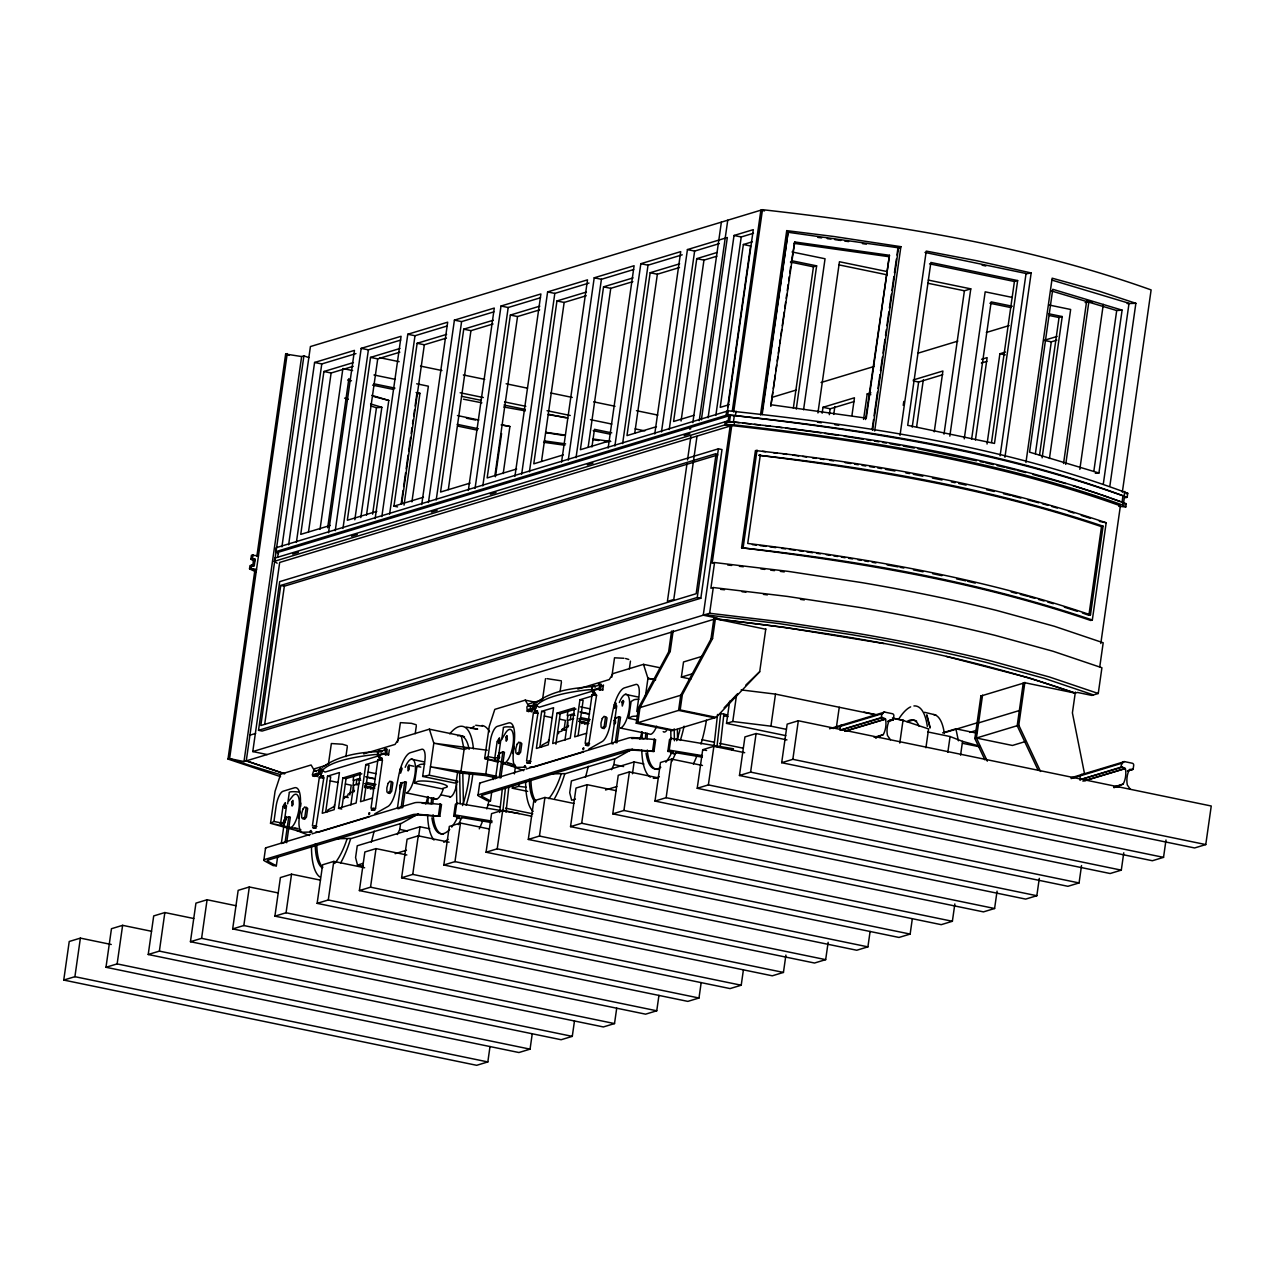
<?xml version="1.0" encoding="UTF-8"?>
<svg xmlns="http://www.w3.org/2000/svg" width="1275" height="1275" viewBox="0 0 1275 1275"><rect width="100%" height="100%" fill="white"/><g stroke="black" fill="none" stroke-linecap="round" stroke-linejoin="round"><path stroke-width="1.5" d="M875.75 737.731L883.304 734.591A23.269 21.532 73.2 0 0 885.742 720.295C886.093 716.534 878.172 719.451 882.698 713.522A1.817 1.673 73.2 0 1 884.627 712.103L892.42 713.713A1.817 1.673 73.2 0 1 893.839 715.817L893.281 719.738L887.767 721.411M1133.108 769.335L1133.698 765.335A1.817 1.673 73.2 0 0 1132.28 763.231L1124.486 761.621A1.817 1.673 73.2 0 0 1122.558 763.04C1118.032 768.952 1125.953 766.052 1125.602 769.813A23.269 21.532 73.2 0 1 1123.163 784.109L1113.92 787.567M284.867 817.514L286.54 805.816M300.661 806.342L300.804 803.059M424.718 764.107A15.571 2.646 8.1 0 0 419.969 764.57L416.957 766.291L414.55 783.169L441.644 788.763L446.25 787.36A15.571 2.646 8.1 0 0 437.564 782.691A15.571 2.646 8.1 0 0 417.562 781.432L414.55 783.169M499.019 752.68L500.677 740.982L505.745 732.679A17.292 5.865 -78.3 0 1 513.076 744.457A17.292 5.865 -78.3 0 1 501.585 761.908M615.092 717.538L616.749 705.84M499.672 812.51L502.302 789.05M502.812 811.585L505.426 788.109M506 812.255L508.837 786.818M714.048 745.732L717.538 714.446M716.964 746.752L720.678 713.506M720.152 747.421L723.865 714.159M490.014 1046.504L487.831 1061.932L476.675 1065.31L63.75 980.061L69.233 941.492L80.389 938.113L111.244 944.488M63.75 980.061L74.906 976.682L80.389 938.113M532.249 1033.722L530.065 1049.15L518.909 1052.528L105.984 967.279L111.467 928.71L122.623 925.331L151.55 931.292M105.984 967.279L117.141 963.9L122.623 925.331M574.483 1020.924L572.284 1036.368L561.127 1039.731L148.219 954.497L153.701 915.928L164.857 912.549L193.768 918.51M148.219 954.497L159.375 951.118L164.857 912.549M616.717 1008.142L614.518 1023.57L603.362 1026.949L190.437 941.715L195.936 903.13L207.092 899.752L236.003 905.728M251.573 565.144L249.98 565.638L249.518 568.841L251.111 568.363L251.573 565.144L254.267 565.702L255.175 559.263L250.888 559.199L251.462 555.199L258.458 555.82L256.865 556.314L285.648 354.052L301.633 356.554L303.912 355.853L308.885 357.637M252.482 558.705L253.056 554.705M190.437 941.715L201.593 938.336L207.092 899.752M280.548 776.65L228.002 759.071L254.92 569.957L256.514 569.479L251.111 568.363M287.242 353.573L229.596 758.593L228.002 759.071M280.468 774.594A438.09 74.572 8.1 0 1 229.596 758.593L243.987 761.558L301.633 356.554M277.169 563.215L274.3 561.335L274.762 558.115L726.814 421.26C861.884 435.699 998.548 456.036 1126.239 503.721L1125.793 506.94L1118.797 506.303L1120.39 505.824L1100.803 643.508M278.556 553.573L275.671 551.692L276.245 547.676L728.312 410.821C863.382 425.26 1000.03 445.597 1127.737 493.282L1127.164 497.282L1125.57 497.76M284.197 773.638L246.266 760.872L303.912 355.853M277.679 557.063L278.364 552.25L730.432 415.379L734.336 415.57C865.789 430.424 997.958 451.127 1122.956 495.8L1124.47 496.724L1123.546 503.163L1122.048 502.238L1122.956 495.8M267.176 754.545L252.785 751.565L279.687 562.45L731.754 425.579C863.223 440.465 995.377 461.136 1120.39 505.824M281.918 546.832L310.415 346.561L762.482 209.69C893.95 224.543 1026.104 245.23 1151.118 289.919L1122.335 492.166M258.522 730.32L279.687 581.639L718.399 448.816L722.001 449.565L700.836 598.23L262.124 731.053L258.522 730.32L697.25 597.481L700.836 598.23M280.755 585.416L260.817 725.523L696.182 593.704L716.12 453.613L280.755 585.416L284.357 586.165L717.809 454.936M658.952 995.361L656.752 1010.788L645.596 1014.167L232.672 928.917L238.17 890.348L249.326 886.97L278.237 892.946M288.628 544.808L314.59 362.467L354.466 350.386L328.52 532.727M264.69 724.312L284.357 586.165M296.39 542.369L321.778 363.949L355.964 353.605M232.672 928.917L243.828 925.538L249.326 886.97M353.398 362.578L323.914 371.503L300.741 534.368L330.225 525.443M308.502 531.93L331.118 373.001L353.239 366.308M263.877 859.908L265.551 848.098M326.145 765.287L313.507 769.096L311.1 764.984L280.675 774.196L275.081 791.233L270.523 823.299L273.95 821.451L276.101 806.262A13.834 4.686 -78.3 0 1 283.05 791.249L294.334 787.822A24.337 8.24 -78.3 0 1 300.294 805.163L299.099 819.235A18.057 6.12 -78.3 0 0 302.781 832.224L312.12 832.017M320.025 529.332L342.895 368.555L352.617 370.563M280.516 823.905L282.923 807.043A15.571 2.646 8.1 0 1 283.815 805.784M370.563 816.128L414.614 802.788A11.698 1.992 8.1 0 1 420.766 802.533L441.517 804.477L439.827 816.287L419.077 814.342A11.698 1.992 8.1 0 0 412.925 814.597L264.61 859.509A11.698 1.992 8.1 0 0 264.77 861.055L273.201 865.597L276.34 865.789L277.743 855.939M288.74 816.797L284.978 817.944L281.329 843.54L285.09 842.408L288.74 816.797L290.333 817.132L286.684 842.727M287.672 803.856L289.234 792.923A11.236 1.912 8.1 0 1 298.589 792.014M327.659 527.754L348.872 378.611M701.186 982.579L698.987 998.006L687.831 1001.385L274.906 916.135L280.404 877.567L291.545 874.188L320.471 880.148M335.245 530.687L361.192 348.362L401.083 336.281L375.137 518.622M274.906 916.135L286.062 912.757L291.545 874.188M342.991 528.264L368.395 349.844L400.685 340.074M400.015 348.473L370.531 357.398L347.342 520.264L376.826 511.339M354.817 519.786L377.719 358.881L399.84 352.187M316.072 826.646L323.818 777.83L322.4 777.336L319.324 777.336L312.407 825.897L315.499 825.897M360.809 517.602L376.46 407.713L381.847 407.299L366.483 515.212M328.312 764.952L331.357 743.532L342.465 744.233L347.183 745.668M327.516 776.172L322.24 813.291L334.162 809.673L339.437 772.554L327.516 776.172L330.703 776.826L325.699 811.984M327.5 811.713L327.739 810.039L334.257 806.438L334.496 804.764M743.405 969.781L741.221 985.224L730.065 988.587L317.14 903.353L322.623 864.785L333.779 861.406L364.634 867.765M372.619 514.16L388.795 400.446L371.886 395.362M338.544 808.35L342.863 777.973L360.442 772.65L356.123 803.027L338.544 808.35L341.732 809.003M345.907 756.569L347.294 746.831M381.847 516.582L407.793 334.257L447.684 322.177L421.738 504.502M317.14 903.353L328.297 899.975L333.779 861.406M342.003 807.107L346.051 778.627L361.877 773.845M344.393 798.533L344.632 796.843L347.756 795.903L347.995 794.213L354.514 790.627M389.608 514.144L414.997 335.739L447.286 325.954M349.844 794.978L351.231 785.209L345.493 784.029M353.828 775.487L353.111 780.555L360.219 778.403M353.733 780.364L353.016 785.416L359.502 783.456M350.848 804.923L353.637 785.225M397.545 506.892L393.959 506.159L417.132 343.294L446.617 334.369M401.115 504.135L403.075 490.397M403.633 486.476L405.593 472.738M406.151 468.818L408.096 455.079M408.653 451.159L410.614 437.421M411.172 433.5L412.016 427.603M412.574 423.682L413.132 419.762M413.69 415.841L414.518 409.944M415.076 406.024L416.766 394.246L419.953 393.29L404.032 505.139M401.705 503.721L424.336 344.776L446.441 338.082M377.719 760.968L365.798 764.586L360.506 801.704L372.428 798.086M363.981 800.397L368.985 765.239L365.798 764.586M411.905 501.872L428.368 386.197L416.702 383.791M373.24 789.799L373.479 788.109L370.356 789.066L370.595 787.376L367.455 788.317L367.694 786.627L364.554 787.583M377.926 759.581L371.009 808.159L375.503 808.653L382.42 760.091L377.926 759.581L379.52 760.043M785.91 955.071L783.44 972.427L772.283 975.805L359.375 890.572L364.857 851.987L376.013 848.608L406.853 854.983M387.01 753.031L386.676 748.808L385.624 750.8M359.375 890.572L370.531 887.193L376.013 848.608M428.448 502.477L454.41 320.137L494.286 308.056L468.339 490.397M397.609 742.114L400.382 722.638L411.474 723.339L416.192 724.774M436.209 500.039L461.598 321.619L493.887 311.849M493.218 320.248L463.733 329.173L440.56 492.038L470.045 483.113M397.402 808.398L401.035 782.802L406.406 781.989L402.757 807.585L397.402 808.398L398.995 808.732M401.163 807.266L404.812 781.655M397.386 834.519L399.744 829.403L400.589 823.554M448.322 489.6L470.937 330.671L493.043 323.978M415.204 733.715L416.319 725.937M828.144 942.289L825.674 959.645L814.518 963.023L401.609 877.774L407.092 839.205L418.248 835.826L449.087 842.201M457.868 781.989L454.522 783.009L422.647 776.427L424.798 761.239A13.834 4.686 -78.3 0 0 421.706 749.27L410.407 752.68A24.337 8.24 -78.3 0 0 398.772 775.343L395.872 789.942A18.057 6.12 -78.3 0 1 387.998 806.422L374.754 813.864M401.609 877.774L412.749 874.395L418.248 835.826M418.598 836.607L420.001 826.774L429.739 828.782M422.647 776.427L429.261 775.232L433.819 743.182L429.372 729.188L398.932 738.4L395.075 744.409L363.694 753.908M475.065 488.357L501.011 306.032L540.903 293.951L514.941 476.292M482.811 485.918L508.199 307.514L540.504 297.744M438.473 815.554L440.146 803.744M539.835 306.143L510.351 315.068L487.162 477.934L516.646 469.009M494.923 475.495L517.538 316.551L539.66 309.857M495.433 476.754L501.585 433.58M870.108 931.435L867.908 946.863L856.752 950.242L443.828 864.992L449.326 826.423L460.482 823.044L489.393 829.005M457.55 772.395L456.354 780.826L456.817 804.254M491.927 822.614L462.825 817.753L460.275 818.518L457.072 817.913L459.367 817.179L453.677 816.223L455.366 804.413L456.769 803.138L519.276 813.593M461.024 771.088L464.1 749.429L461.247 735.771L429.372 729.188M503.211 473.551L509.904 426.488L502.143 424.878M453.677 816.223L455.095 814.948L456.769 803.138M460.259 818.566L457.088 817.865M443.828 864.992L454.984 861.613L460.482 823.044M521.666 474.252L547.613 291.911L587.504 279.847L561.558 462.172M478.029 795.074L479.703 783.264M536.488 702.477L525.236 700.15L494.812 709.362L489.233 726.399L484.659 758.466L488.086 756.617L490.253 741.428A13.834 4.686 -78.3 0 1 497.186 726.415L508.486 722.989A24.337 8.24 -78.3 0 1 514.431 740.329L513.251 754.402A18.057 6.12 -78.3 0 0 516.933 767.391L526.272 767.183M496.915 776.347L485.807 774.053L488.054 758.306M529.428 471.814L554.816 293.409L589.002 283.05M586.436 292.039L556.952 300.964L533.779 463.829L563.263 454.888M494.652 759.071L497.059 742.209A15.571 2.646 8.1 0 1 497.967 740.95M584.715 751.294L628.75 737.954A11.698 1.992 8.1 0 1 634.902 737.699L655.653 739.643L653.979 751.453L633.229 749.509A11.698 1.992 8.1 0 0 627.077 749.764L478.747 794.676A11.698 1.992 8.1 0 0 478.906 796.222L487.337 800.764L490.477 800.955L491.879 791.106M495.465 778.706L499.115 753.111L502.876 751.963L504.47 752.298L500.836 777.893L499.242 777.575L502.876 751.963M501.808 739.022L503.37 728.089A11.236 1.912 8.1 0 1 512.741 727.18M541.524 461.391L564.156 302.446L586.261 295.752M912.342 918.637L910.143 934.081L898.987 937.444L486.062 852.21L491.56 813.641L502.717 810.262L531.627 816.223M486.062 852.21L497.218 848.831L502.717 810.262M527.659 791.377L512.359 788.221L512.837 784.842M514.399 773.877L515.53 766.004M512.359 788.221L518.638 786.324L519.18 782.547M568.268 460.148L594.214 277.807L634.105 265.726L608.159 448.067M536.552 712.502L533.46 712.502L526.559 761.063L529.635 761.063M530.225 761.812L537.97 712.996L536.361 712.55M576.029 457.709L601.418 279.289L633.707 269.519M542.465 700.118L545.509 678.698M541.668 711.338L536.377 748.457L548.298 744.839L553.589 707.721L541.668 711.338L544.855 711.992L539.851 747.15M633.038 277.918L603.553 286.843L580.38 449.708L609.864 440.783M954.847 903.927L952.377 921.283L941.221 924.662L528.296 839.428L533.779 800.843L544.935 797.465L573.862 803.441M541.652 746.879L541.891 745.19L548.393 741.604L548.633 739.93M588.142 447.27L610.757 288.341L632.862 281.632M591.951 446.967L594.469 429.308L611.761 432.878M528.296 839.428L539.452 836.049L544.935 797.465M557.016 713.139L552.697 743.516L570.26 738.193L574.579 707.816L557.016 713.139L560.203 713.793L576.013 709.012M560.06 691.735L561.446 681.998M555.884 744.17L560.203 713.793M558.53 733.699L558.769 732.009L561.908 731.069L562.148 729.38L568.666 725.794M563.996 730.145L565.383 720.375L559.645 719.196M567.981 710.653L567.248 715.721L574.372 713.57M567.885 715.53L567.168 720.582L573.638 718.622M564.984 740.09L567.789 720.391M570.292 719.642L571.025 714.574L574.913 715.387M614.885 446.027L640.831 263.702L680.722 251.621L654.76 433.946M591.855 696.134L579.934 699.752L574.658 736.87L586.58 733.252M578.117 735.563L583.121 700.405L579.934 699.752M581.846 721.793L581.591 723.483L584.731 722.543L584.492 724.216L587.632 723.276L587.393 724.965M622.63 443.588L648.019 265.184L682.221 254.825M997.066 891.145L994.596 908.501L983.455 911.88L570.531 826.63L576.013 788.062L587.169 784.683L616.096 790.659M679.655 263.813L650.17 272.738L626.981 435.604L656.466 426.679M595.154 694.748L592.062 694.748L585.161 743.325L588.237 743.325M588.827 744.074L596.572 695.258L594.963 694.811M634.743 433.165L657.358 274.221L679.479 267.527M570.531 826.63L581.687 823.252L587.169 784.683M611.745 677.28L614.518 657.804L623.985 658.283M618.949 716.821L615.315 742.433L616.909 742.751L620.543 717.156L618.949 716.821L615.188 717.968L611.538 743.564L613.132 743.899M611.522 769.686L613.897 764.57L614.725 758.721M661.486 431.922L687.432 249.581L727.324 237.517L701.377 419.842M629.356 668.881L630.456 661.103M1039.3 878.363L1036.83 895.719L1025.674 899.098L612.765 813.848L618.248 775.28L629.404 771.901L658.314 777.862M669.232 429.484L694.636 251.079L719.323 243.605M717.044 252.498L696.772 258.634L673.598 421.499L693.855 415.347M636.783 711.593L638.95 696.405A13.834 4.686 -78.3 0 0 635.842 684.436L624.559 687.847A24.337 8.24 -78.3 0 0 612.924 710.51L610.024 725.108A18.057 6.12 -78.3 0 1 602.135 741.588L588.891 749.031M612.765 813.848L623.921 810.47L629.404 771.901M765.797 628.862L759.693 671.734L716.168 717.347L672.228 730.655L636.241 723.212L638.408 708.071L668.626 651.908L671.59 631.061M681.073 421.021L703.959 260.116L716.869 256.211M632.464 773.75L634.137 761.94L643.875 763.948M645.437 696.07L647.955 678.348L643.508 664.355L613.084 673.567L609.227 679.575L577.846 689.074M686.97 463.861L667.399 601.433L673.774 599.505L696.979 436.385M687.528 459.94L690.891 436.353M692.851 422.599L721.379 222.137M699.226 420.67L727.754 220.208M652.609 750.72L654.298 738.91M673.822 730.161L637.835 722.734L640.002 707.577L670.22 651.413L673.184 630.583M708.087 417.802L734.033 235.477L753.302 229.643L727.356 411.984M1081.535 865.566L1079.064 882.938L1067.908 886.3L654.983 801.067L660.482 762.498L671.638 759.119L702.477 765.478M702.19 757.127L676.977 752.919L674.411 753.684L671.224 753.079L673.519 752.346L667.829 751.389L669.502 739.58L670.921 738.305L733.428 748.76L732.009 750.019M715.849 415.379L741.237 236.959L753.493 233.245M667.829 751.389L669.232 750.114L670.921 738.305M690.843 679.081L681.376 677.121L683.528 661.964L702.047 656.354M752.33 241.804L743.373 244.513L720.2 407.378L729.157 404.669M654.983 801.067L666.14 797.688L671.638 759.119M636.241 723.212L680.181 709.92L682.332 694.763L712.55 638.6L715.514 617.769M674.411 753.732L671.224 753.079M697.25 597.481L718.399 448.816M726.718 411.299L726.144 415.315L728.838 415.857L728.153 420.686M727.674 406.9L750.577 245.995L743.373 244.513M728.312 410.821L727.738 414.821L275.671 551.692M274.3 561.335L726.367 424.463L726.814 421.26L729.523 421.818L730.432 415.379L727.738 414.821C862.808 429.245 999.457 449.613 1127.164 497.282M732.392 410.454L760.888 210.168L764.49 210.917M733.699 411.937L762.482 209.69M729.523 421.818L733.412 422.009L734.336 415.57M1099.783 666.666L1103.194 642.775L1054.345 626.28L996.636 610.438A377.958 64.324 8.1 0 0 861.725 582.595L788.587 571.423L714.558 562.546L710.892 588.269L713.283 587.536L787.328 596.413L860.466 607.585A377.958 64.324 8.1 0 1 995.361 635.428L1053.07 651.27L1101.919 667.765L1098.253 693.488L1091.878 695.417L1077.487 692.452L1075.207 693.138L1024.829 682.731L980.889 696.038M714.558 562.546L712.167 563.279L731.754 425.595L726.367 424.463L734.145 424.862L734.607 421.658M735.532 415.22L736.089 411.219M252.785 751.565L709.633 613.259L713.283 587.536M714.574 717.825L678.587 710.398L680.738 695.242L710.956 639.078L713.92 618.248M1123.769 852.784L1121.299 870.14L1110.142 873.518L697.218 788.285L702.716 749.7L713.873 746.321L744.712 752.696M741.588 547.788L755.438 450.553C873.869 463.335 992.89 484.452 1106.174 522.766L1092.324 620.001L1090.731 620.479C977.941 581.878 859.621 562.195 741.588 547.788C860.035 560.57 979.057 581.687 1092.324 620.001M760.506 414.917L786.723 230.632L833.977 236.513L900.899 246.681L874.682 430.966M697.218 788.285L708.374 784.906L713.873 746.321M761.701 414.04L788.109 232.289L898.524 247.812L872.562 430.153M743.182 547.294L757.031 450.059M762.147 414.614L788.109 232.289M760.346 454.793L747.724 543.453C863.573 557.781 979.646 577.288 1090.476 614.837L1103.098 526.177C991.775 488.899 875.017 467.989 758.752 455.271C874.602 469.598 990.675 489.106 1101.504 526.655L1103.098 526.177M772.762 392.477L770.801 406.215L794.723 241.963L889.456 255.287L866.283 418.152L771.534 404.828M773.319 388.54L775.28 374.818M775.837 370.882L776.666 365.001M777.224 361.08L777.782 357.159M778.34 353.223L779.184 347.342M779.742 343.421L780.3 339.485M780.858 335.564L781.702 329.683M782.26 325.762L784.205 312.024M784.762 308.104L785.607 302.207M786.165 298.286L786.723 294.366M787.281 290.445L788.125 284.548M788.683 280.627L789.241 276.707M789.799 272.77L790.627 266.889M791.185 262.969L794.723 241.963M785.798 735.627L726.511 723.387L729.667 701.17M726.511 723.387L732.774 721.491L736.536 695.082M1166.003 840.002L1163.533 857.358L1152.377 860.737L739.452 775.487L744.935 736.918L756.091 733.539L786.946 739.914M793.337 408.112L813.45 266.826L816.637 265.853L796.253 409.1M739.452 775.487L750.608 772.108L756.091 733.539M803.569 409.737L825.052 258.761L792.03 251.956M786.388 729.364L770.929 726.176L775.487 694.11L741.158 689.903M817.928 412.957L839.444 261.742L885.806 271.304M822.152 413.196L822.981 407.315L854.457 397.784L851.955 415.443M829.34 414.678L830.184 408.797L854.25 401.513M781.687 762.705L787.169 724.136L798.325 720.758L1211.25 806.007L1205.767 844.576L1194.611 847.955L781.687 762.705L792.843 759.326L1205.767 844.576M833.738 414.439L834.854 406.598M792.843 759.326L798.325 720.758M863.573 419.427L867.207 393.927L870.921 392.796M865.55 419.539L889.456 255.287M872.116 429.579L873.503 419.762M874.06 415.841L877.407 392.317M877.965 388.397L879.925 374.675M880.483 370.754L882.427 357.032M882.985 353.111L884.946 339.389M885.503 335.468L886.348 329.588M886.906 325.667L888.85 311.945M889.408 308.024L891.368 294.286M891.926 290.365L893.871 276.643M894.428 272.723L896.389 259M896.947 255.08L897.775 249.199L900.899 246.681M836.288 728.009L839.253 707.274M903.226 405.354L903.784 401.434M900.007 435.381L926.24 251.095L977.16 260.817L1031.172 272.946L1004.939 457.247M912.215 427.141L918.637 382.022L942.703 374.738M916.613 426.87L923.307 379.822M879.288 737.476L879.479 736.488M890.428 739.771L887.448 735.452A23.269 21.532 73.2 0 1 889.089 720.981L889.886 719.833L893.153 719.897M934.256 431.827L942.91 371.009L913.282 379.966M899.783 743.054L903.003 720.423L893.345 718.431M944.01 434.153L964.41 290.78L970.785 288.851L949.827 436.146M964.251 438.871L985.177 291.832L1012.382 297.442M925.921 747.772L928.598 728.918L903.003 720.423M971.614 439.253L991.153 301.888L1012.286 306.239M975.407 440.034L987.137 357.622L981.575 359.295M987.041 444.019L999.887 353.749L1005.433 352.075M991.52 442.409L1014.422 281.504L1017.657 280.564L994.484 443.429L907.704 425.34L930.878 262.475L1017.657 280.564M947.835 752.282L950.082 736.536L927.881 731.962M1000.11 455.812L1026.056 273.488L924.981 252.434M960.569 755.151L962.529 741.365L950.082 736.536M984.89 759.868L974.849 738.512L980.953 695.656M987.312 761.159L976.443 738.034L982.547 695.178M1025.945 462.474L1052.162 278.189L1099.719 291.369L1135.866 303.322L1109.919 485.663M1035.38 453.693L1051.301 341.843L1056.863 340.17M1039.507 455.318L1059.047 317.523L1062.234 316.551L1042.121 457.837M1049.437 458.474L1070.649 309.474L1049.277 305.06M1023.283 682.826L1017.195 725.698L1038.105 770.164M1040.527 771.455L1018.789 725.22L1024.877 682.348M1063.541 463.51L1086.746 300.39M1065.725 464.387L1088.914 301.426L1092.516 302.159M1079.829 469.328L1103.305 304.39M1093.807 471.447L1116.709 310.542L1122.096 310.128L1098.922 472.993L1095.321 473.264M1103.369 483.639L1129.044 303.275L1052.003 280.133M1075.367 692.054L1072.402 712.884L1084.595 774.132M1082.427 613.004L1088.882 615.315L1101.504 526.655M1079.782 779.615L1080.323 775.822A1.817 1.673 73.2 0 1 1082.252 774.403M1125.793 506.94L1122.781 505.091L1123.243 501.888M1124.152 495.449L1124.725 491.449M1119.147 786.994L1119.418 785.894M1130.288 789.289L1127.307 784.954A23.269 21.532 73.2 0 1 1128.949 770.498L1129.746 769.351L1133.013 769.415M298.478 818.311L300.119 811.346M512.63 753.461L514.255 746.512M636.448 719.929L628.702 718.335L631.109 701.457L634.105 699.736A15.571 2.646 8.1 0 1 638.855 699.274M314.734 775.885L317.459 776.459L318.447 774.945L315.738 774.387L314.67 776.379L313.076 776.045L314.272 774.244L318.591 772.937L320.949 774.483L322.129 772.682L321.81 768.442M319.356 774.148L320.535 772.347L320.216 768.108L319.021 769.925L314.702 771.232L313.937 770.02L312.327 774.833L313.076 776.045M385.815 754.832L385.066 753.621L380.731 754.928L379.552 756.744L377.958 756.41L379.137 754.609L383.472 753.302L385.815 754.832L386.612 749.286M384.221 754.513L385.417 752.712L385.082 748.473L383.902 750.274L379.567 751.581L378.818 750.369L377.623 752.17L377.958 756.41M385.895 754.354L388.604 754.912L389.321 749.843M408.94 765.239L407.841 766.928L408.143 770.897L409.259 769.207L408.94 765.239L413.722 766.227M535.086 709.649L534.337 708.438L530.002 709.745L528.822 711.546L527.228 711.211L528.408 709.41L532.743 708.103L535.086 709.649L536.281 707.848L535.946 703.609M531.595 711.625L532.599 710.111L529.89 709.553L528.886 711.052L531.595 711.625L530.958 710.605M533.492 709.314L534.687 707.513L534.352 703.274L533.173 705.091L528.838 706.398L528.089 705.187L526.894 706.988L527.228 711.211M591.727 687.942L592.238 687.193L591.552 689.217M599.967 689.998L599.218 688.787L594.883 690.094L593.688 691.911L592.094 691.576L593.289 689.775L597.624 688.468L599.967 689.998L601.577 685.185L600.828 683.974M599.76 685.966L600.764 684.452L600.031 689.52L602.74 690.078L603.473 685.01L602.469 686.524M598.373 689.679L599.983 684.85L599.234 683.639L598.039 685.44L593.72 686.747L592.955 685.536L591.775 687.337L592.094 691.576M288.74 801.051L291.593 797.512A17.292 5.865 -78.3 0 1 298.924 809.29A17.292 5.865 -78.3 0 1 287.433 826.742M724.088 707.848L737.699 693.6M745.859 685.042L759.693 671.734M471.128 728.408L474.188 726.304M322.687 767.12C339.517 754.896 361.749 751.788 382.054 751.581M536.823 702.286C552.665 690.253 573.718 688.102 592.859 686.54M418.216 813.928L401.657 823.236L351.47 838.424L334.672 838.807M632.368 749.094L615.809 758.402L565.622 773.59L550.673 773.925M393.959 506.159L423.443 497.234M771.662 397.481L796.349 389.991M821.052 382.516L874.252 366.419M917.936 353.191L957.828 341.11M986.324 332.488L1009.131 325.571M1085.121 302.573L1088.914 301.426M255.175 559.263L250.888 559.199L253.9 561.032M689.632 429.117L690.827 428.751M254.267 565.702L252.673 566.196L253.582 559.757L255.096 560.665M292.66 554.067L298.366 552.346M351.581 536.233L357.287 534.512M431.412 512.072L437.118 510.335M490.333 494.222L496.039 492.501M587.265 464.881L592.971 463.144M684.213 435.524L689.918 433.803M1057.071 336.441L1044.098 340.361L1051.301 341.843M981.367 363.024L986.93 361.335M249.932 735.165L255.653 733.428M1126.144 493.76L1127.737 493.282M243.987 761.558L717.65 618.168L703.258 615.188L730.161 426.057L724.774 424.957L725.22 421.738L727.929 422.296M1124.646 504.199L1126.239 503.721M668.626 651.908L670.22 651.413M710.956 639.078L712.55 638.6M1106.174 522.766L1099.321 521.363M542.401 699.8L527.659 704.262L525.236 700.15M534.767 705.41L530.432 706.717L529.683 705.505M315.865 774.578L320.184 773.272L320.949 774.483M379.695 755.533L325.109 772.06L322.208 770.498A309.427 52.673 8.1 0 1 374.914 754.545L378.245 754.752M593.831 690.699L539.245 707.227L536.345 705.665A309.427 52.673 8.1 0 1 589.05 689.711L592.381 689.918M320.535 775.758L322.607 776.172M379.137 758.003L381.209 758.434M595.664 693.712L595.027 693.17M319.818 777.383L323.324 777.782M534.607 712.358L535.07 712.948M593.21 694.604L593.672 695.21M322.989 778.085L323.818 777.83M381.592 760.346L382.42 760.091M537.126 713.251L537.97 712.996M595.728 695.512L596.572 695.258M681.376 677.121L692.484 673.758M467.877 748.282L464.1 749.429L433.819 743.182L487.225 750.242M638.408 708.071L682.332 694.763M628.702 718.335L631.715 716.598A15.571 2.646 8.1 0 1 636.464 716.152M464.514 771.917L430.456 766.801L460.737 773.048L464.514 771.917L485.807 774.053M297.011 828.766L270.523 823.299L297.027 830.694L300.804 829.547M501.713 763.215L511.179 765.861L514.941 764.713L507.37 763.151M374.372 808.796L373.91 808.207M374.675 808.908L375.503 808.653M313.618 827.555L313.953 827.985M372.22 809.816L372.555 810.231M527.292 762.864L530.32 763.199L527.914 763.199M585.894 745.126L587.966 745.54M529.364 763.295L526.798 762.801L528.089 763.151M310.335 834.36L266.284 847.684A11.698 1.992 8.1 0 0 265.614 848.624M311.961 833.866L368.937 816.622M524.471 769.526L480.436 782.85A11.698 1.992 8.1 0 0 479.751 783.79M526.113 769.032L583.073 751.772M369.782 816.653L319.595 831.842L315.865 831.938M583.934 751.82L533.747 767.008L530.002 767.104M1088.882 615.315L1090.476 614.837M420.001 826.774L357.255 845.771L355.582 857.581L357.51 865.072L363.359 866.267M634.137 761.94L571.407 780.938L569.718 792.747L571.662 800.238L575.423 799.09M357.51 865.072L363.152 863.35M395.154 853.676L406.454 850.25M605.529 789.974L616.829 786.548M829.531 728.774L884.627 712.103M833.133 728.535L882.698 713.522M882.157 717.315L839.922 730.192L840.464 726.304A1.817 1.673 73.2 0 1 842.169 724.853M841.819 729.794L882.396 717.729M844.879 731.085L885.503 719.036M845.118 731.308L885.551 719.148M887.528 721.586L893.249 719.817M874.124 737.364L883.304 734.591M875.893 737.492L879.718 736.281M875.734 737.827L879.399 736.711M942.576 732.87L955.899 728.838L976.523 733.093M945.476 732.408L978.084 722.543M978.594 722.877L1019.347 710.542M969.669 732.424L977.272 730.113M974.849 738.512L1018.789 725.22M1025.387 741.54L1012.43 745.461L976.443 738.034M1071.223 777.734L1124.486 761.621M1071.143 778.595L1122.558 763.04M1122.016 766.833L1079.797 779.79L1122.255 767.247M1082.889 781.145L1125.331 768.522L1084.961 780.778M1127.626 770.897L1133.14 769.223L1127.387 771.104M1113.983 786.882L1123.163 784.109M1113.952 787.536L1119.578 785.783M1115.593 787.344L1119.259 786.229M1026.152 273.838L1031.172 272.946M473.392 727.993L471.304 728.264L477.679 729.093L466.14 727.085M499.497 757.446L495.561 757.828A15.571 2.646 8.1 0 0 504.262 762.498M285.345 822.279L281.408 822.662A15.571 2.646 8.1 0 0 283.703 825.626M547.023 678.635L561.335 680.834M1127.148 303.593L1135.866 303.322M644.05 738.91L636.321 738.432A8.351 1.418 8.1 0 0 631.922 738.607M653.979 751.453L634.647 750.242A8.351 1.418 8.1 0 0 630.248 750.433L481.95 795.313A8.351 1.418 8.1 0 0 482.062 796.429L490.477 800.955M422.168 803.266L431.842 803.872M439.827 816.287L420.495 815.076A8.351 1.418 8.1 0 0 416.096 815.267L267.814 860.163A8.351 1.418 8.1 0 0 267.925 861.262L276.34 865.789M460.737 773.048L485.09 775.503L496.597 777.877M733.412 422.009L739.149 422.662M742.99 423.077L750.64 423.938M754.465 424.368L760.203 425.005M765.303 425.579L770.403 426.137M734.145 424.862C865.613 439.716 997.767 460.402 1122.781 505.091M762.498 451.334L765.622 451.685M727.738 565.016L731.627 565.447M739.42 566.323L743.309 566.753M720.63 589.353L724.519 589.783M742.05 591.743L745.939 592.174M709.633 613.259L783.663 622.12L856.8 633.293A377.958 64.324 8.1 0 1 991.711 661.151L1049.421 676.993L1098.253 693.488M704.852 614.709L778.882 623.571L852.019 634.743A377.958 64.324 8.1 0 1 986.93 662.602L1044.639 678.443L1093.472 694.939M765.749 629.244L715.371 618.853C837.053 632.91 959.246 652.481 1075.207 693.138L1029.323 677.949L946.369 656.434M595.202 693.122L592.795 693.122L593.911 693.52M536.616 710.86L534.193 710.86L537.715 711.259L536.424 710.924M586.516 745.461L588.923 745.461L585.4 745.062L586.691 745.397M373.671 809.896L371.264 809.896L374.786 810.294L373.495 809.96M315.068 827.634L312.662 827.634L316.184 828.033L314.893 827.698M715.371 618.853L783.711 627.236L883.878 643.54M732.774 721.491L770.929 726.176M518.638 786.324L526.272 787.265M817.849 237.405L821.594 237.883M827.236 238.616L830.997 239.094M776.252 426.886L782.101 427.635M786.006 428.145L821.02 432.847M773.431 452.689L777.32 453.183M783.169 453.932L787.073 454.426M792.923 455.175L798.772 455.924M604.414 441.262L608.175 441.74M752.393 544.632L756.298 545.142M760.203 545.636L766.052 546.385M769.941 546.879L775.79 547.628M781.639 548.377L785.543 548.872M760.856 568.905L764.761 569.399M770.61 570.148L774.499 570.642M780.348 571.391L784.252 571.901M763.486 594.389L767.391 594.883M475.718 725.252L482.492 726.144M793.99 243.35L888.723 256.673M545.7 432.337L565.415 435.11M593.018 438.998L610.773 441.485M544.361 440.895L565.622 443.875M543.612 442.282L564.889 445.262M834.838 239.62L840.751 240.465M844.688 241.039L848.624 241.612M862.426 243.605L866.363 244.162M817.434 422.2L821.307 422.774M834.87 424.718L838.743 425.292M824.893 433.404L838.456 435.365M802.676 456.434L806.549 456.992M812.366 457.821L816.239 458.378M820.112 458.952L823.985 459.51M829.802 460.339L833.675 460.897M592.875 439.684L598.788 440.544M789.448 549.382L795.249 550.21M799.138 550.768L803.011 551.342M806.884 551.9L812.701 552.728M816.574 553.302L820.447 553.86M800.429 599.377L804.318 599.935M655.525 679.479L647.955 678.348L655.541 679.91M844.273 436.209L863.095 439.238M866.857 439.843L870.618 440.449M874.379 441.054L879.033 441.803M548.202 414.63L565.877 417.467M845.134 462.65L850.792 463.558M854.553 464.164L858.314 464.785M862.075 465.391L865.837 465.997M869.614 466.602L874.267 467.351M545.652 432.576L563.311 435.412M826.264 554.689L830.025 555.294M833.786 555.9L837.563 556.522M841.325 557.127L845.086 557.733M848.847 558.338L852.608 558.944M857.932 559.805L861.023 560.299M669.232 750.114L702.445 755.661M455.095 814.948L492.214 821.148M882.507 442.393L886.332 443.078M890.157 443.764L899.72 445.469M903.369 446.123L914.302 448.083M877.726 467.941L881.551 468.626M885.376 469.312L894.938 471.017M905.887 472.961L909.537 473.615M503.689 406.98L525.364 410.853M501.123 424.926L509.904 426.488M864.498 560.888L868.323 561.574M872.148 562.259L875.973 562.944M887.177 564.937L898.126 566.897M918.048 448.784L976.459 460.785M913.267 474.316L922.861 476.213M932.439 478.093L942.018 479.974M463.431 399.187L481.886 402.82M466.411 418.216L475.639 420.033M900.038 567.279L903.879 568.028M913.458 569.909L923.052 571.806M734.033 235.477L741.237 236.959M928.296 280.086L970.785 288.851M838.87 264.865L887.161 274.842M927.722 283.209L964.41 290.78M791.663 260.706L816.637 265.853M1048.783 313.777L1062.234 316.551M790.404 262.06L813.45 266.826M989.894 303.243L1011.027 307.61M1049.437 315.531L1059.047 317.523M687.432 249.581L694.636 251.079M696.772 258.634L703.959 260.116M640.831 263.702L648.019 265.184M650.17 272.738L657.358 274.221M999.887 353.749L1005.274 354.864M594.214 277.807L601.418 279.289M603.553 286.843L610.757 288.341M547.613 291.911L554.816 293.409M556.952 300.964L564.156 302.446M913.235 380.906L918.637 382.022M501.011 306.032L508.199 307.514M510.351 315.068L517.538 316.551M867.207 393.927L870.809 394.66M454.41 320.137L461.598 321.619M463.733 329.173L470.937 330.671M822.981 407.315L830.184 408.797M407.793 334.257L414.997 335.739M417.132 343.294L424.336 344.776M361.192 348.362L368.395 349.844M379.695 357.669L399.139 361.686M420.543 366.1L441.931 370.531M463.335 374.946L484.723 379.36M506.127 383.775L527.515 388.19M550.864 393.019L572.252 397.433M593.656 401.848L615.044 406.263M636.448 410.678L657.836 415.092M370.531 357.398L377.719 358.881M314.59 362.467L321.778 363.949M373.973 374.978L395.346 379.376M460.148 392.764L483.321 397.545M504.565 401.928L525.81 406.311M547.055 410.709L570.244 415.491M590.437 419.65L611.809 424.065M635.109 428.878L644.815 430.886M461.486 396.286L480.803 400.27M503.992 405.052L525.236 409.434M548.409 414.232L567.726 418.216M323.914 371.503L331.118 373.001M373.846 383.775L394.979 388.126M416.112 392.493L419.953 393.29M347.613 379.982L351.454 380.763M372.587 385.13L393.704 389.497M593.21 430.679L610.486 434.249M254.92 569.957L249.518 568.841L256.147 571.981M643.508 664.355L660.386 667.829M863.94 712.135L877.232 714.877M892.404 718.016L903.8 720.359M775.487 694.11L875.957 714.845M962.545 743.293L979.567 746.799M720.311 713.426L727.706 714.956M625.276 694.333L638.52 697.074M724.184 715.817L728.025 716.614M680.181 709.92L716.168 717.347M580.523 706.86L590.261 708.868M615.188 717.968L616.781 718.303M579.806 711.912L589.544 713.92M581.129 712.502L588.923 714.112M702.111 739.723L713.793 742.13M719.642 743.341L743.022 748.17M580.396 717.57L590.15 719.578M578.707 718.813L589.464 721.044M578.946 721.06L589.018 723.276M579.057 721.443L588.317 723.276M544.345 716.04L551.995 717.618M702.716 749.7L706.573 750.497M562.148 729.38L565.733 730.113M750.608 772.108L1163.533 857.358M613.897 764.57L623.618 766.578M708.374 784.906L1121.299 870.14M499.115 753.111L500.708 753.445M488.086 756.617L495.592 758.163M497.919 761.207L484.659 758.466L497.919 762.163M666.14 797.688L1079.064 882.938M411.124 759.167L424.384 761.908M416.957 766.291L420.83 767.088M623.921 810.47L1036.83 895.719M429.261 775.232L457.645 781.097M368.332 772.092L376.125 773.702M401.035 782.802L402.629 783.137M365.654 776.746L375.392 778.754M366.977 777.336L374.77 778.945M581.687 823.252L994.596 908.501M441.15 794.899L450.601 796.843M487.958 804.557L499.657 806.963M505.49 808.175L532.775 813.801M360.777 780.22L356.873 779.408L356.155 784.476L357.749 784.794M366.26 782.404L375.998 784.412M342.863 777.973L346.051 778.627M364.554 783.647L375.312 785.878M436.608 799.17L406.327 792.907A17.292 5.865 -78.3 0 0 415.411 766.865A17.292 5.865 -78.3 0 0 405.195 767.311M364.793 785.894L374.866 788.109M364.921 786.277L374.181 788.109M330.193 780.874L337.843 782.452M539.452 836.049L952.377 921.283M344.632 796.843L348.218 797.592M497.218 848.831L910.143 934.081M399.744 829.403L407.538 831.013M284.978 817.944L286.572 818.279M273.95 821.451L283.321 823.379M454.984 861.613L867.908 946.863M412.749 874.395L825.674 959.645M370.531 887.193L783.44 972.427M328.297 899.975L741.221 985.224M286.062 912.757L698.987 998.006M243.828 925.538L656.752 1010.788M201.593 938.336L614.518 1023.57M159.375 951.118L572.284 1036.368M117.141 963.9L530.065 1049.15M74.906 976.682L487.831 1061.932M929.555 263.829L1014.422 281.504M457.438 415.554L478.81 420.017M457.215 424.336L478.428 428.767M457.837 426.105L477.121 430.121M982.069 265.184L985.83 265.997M980.156 461.582L983.838 462.379M951.389 481.934L955.087 482.731M958.768 483.528L966.147 485.122M932.631 573.686L941.858 575.678M956.601 578.882L965.828 580.874M985.734 462.825L993.305 464.626M997.082 465.534L1004.652 467.335M1006.453 467.75L1015.49 469.901M986.627 489.727L994.197 491.512M1003.489 493.728L1010.708 495.449M967.725 581.32L975.295 583.121M924.518 712.295L935.866 715.004M1017.179 470.348L1025.642 472.563M1032.814 474.428L1065.773 483.608M1012.398 495.895L1020.861 498.095M1028.033 499.975L1038.79 502.78M373.479 396.445L388.795 400.446M1011.218 591.982L1016.589 593.401M1020.175 594.325L1027.347 596.206M962.529 741.365L979.567 746.114M1042.424 503.784L1048.002 505.394M1051.716 506.462L1057.278 508.072M1029.196 596.748L1034.774 598.342M1038.487 599.425L1044.05 601.019M1047.763 602.103L1053.341 603.697M1122.096 310.128L1052.752 289.298L1029.578 452.163L1098.922 472.993M1051.11 290.843L1116.709 310.542M370.595 403.92L381.847 407.299M344.601 398.151L348.346 399.266M370.834 406.024L376.46 407.713M625.627 658.506L628.766 659.462M284.771 773.75L246.266 760.872M1073.199 485.743L1098.827 493.951M1068.418 511.291L1073.917 513.044M1081.232 515.387L1090.396 518.319M1064.354 607.171L1077.168 611.267M592.062 694.748L593.481 695.258M533.46 712.502L534.878 712.996M588.062 743.373L589.656 743.819M529.46 761.111L531.053 761.573M380.827 759.645L381.926 760.043M319.324 777.336L320.918 777.782M315.308 825.945L316.901 826.407M1100.58 494.572L1109.346 497.712M1111.163 498.35L1120.231 501.601M285.648 354.052L289.266 355.358M511.179 765.861L523.627 770.674M297.027 830.694L309.474 835.508M605.705 716.598L607.028 717.889L605.816 726.431L603.983 728.678L602.645 727.387M520.487 742.385L521.826 743.676L520.614 752.234L518.766 754.481L517.427 753.19M391.553 781.432L392.891 782.722L391.68 791.265L389.831 793.512L388.493 792.221M306.351 807.218L307.689 808.509L306.462 817.068L304.629 819.315L303.291 818.024M602.119 689.058L602.74 690.078M594.548 685.87L595.313 687.082M592.939 690.683L593.688 691.911M529.603 705.999L530.241 707.019M528.057 710.334L528.822 711.546M387.967 753.892L388.604 754.912M380.412 750.704L381.161 751.915M378.787 755.517L379.552 756.744M315.531 770.339L316.296 771.55M316.822 775.439L317.459 776.459M926.845 714.701L930.033 727.021M926.925 716.04L930.049 728.089M786.723 230.632L787.36 233.676M955.899 728.838L958.402 740.791M677.376 729.475L677.567 739.436M674.188 728.822L674.427 740.759M670.762 729.667L670.953 739.42M462.793 772.427L463.431 804.27M459.606 771.773L460.243 803.601M443.238 789.082A17.292 5.865 -78.3 0 1 433.787 797.847M285.951 819.809A17.292 5.865 -78.3 0 1 286.014 816.526M298.047 828.575A15.571 2.646 8.1 0 1 294.844 828.16M427.747 796.524A18.057 6.12 -78.3 0 1 425.707 803.919M443.477 834.185A50.06 16.957 -78.3 0 1 433.118 814.821M432.91 803.601A50.06 16.957 -78.3 0 1 433.245 798.102M461.072 735.882A50.06 16.957 -78.3 0 1 464.498 736.886M457.629 735.866A50.06 16.957 -78.3 0 1 469.104 749.349M469.535 773.511A50.06 16.957 -78.3 0 1 462.522 805.561M457.39 817.881A50.06 16.957 -78.3 0 1 451.717 827.093M449.677 829.451A50.06 16.957 -78.3 0 1 431.906 817.865M431.317 803.266A50.06 16.957 -78.3 0 1 431.651 797.768M449.804 733.842A59.542 20.161 -78.3 0 1 473.408 748.76M472.802 774.148A59.542 20.161 -78.3 0 1 466.172 805.242M461.741 817.434A59.542 20.161 -78.3 0 1 458.41 824.638M448.051 839.332A59.542 20.161 -78.3 0 1 443.78 842.265M434.01 840.05A59.542 20.161 -78.3 0 1 427.603 814.948M427.826 803.202A59.542 20.161 -78.3 0 1 428.336 797.258M481.966 725.475A64.34 21.787 -78.3 0 1 489.536 731.818M493.568 775.662A64.34 21.787 -78.3 0 1 493.09 779.567M488.931 801.258A64.34 21.787 -78.3 0 1 486.811 808.908M483.113 819.761A64.34 21.787 -78.3 0 1 479.273 828.83M456.673 783.695A12.112 4.096 -78.3 0 1 449.039 796.445M322.83 867.398A50.06 16.957 -78.3 0 1 316.774 844.401M353.382 786.691A50.06 16.957 -78.3 0 1 353.892 791.855M347.055 838.918A50.06 16.957 -78.3 0 1 334.624 863.478M322.384 867.988A50.06 16.957 -78.3 0 1 315.18 844.082M350.641 838.647A59.542 20.161 -78.3 0 1 340.616 863M320.073 877.104A59.542 20.161 -78.3 0 1 311.483 846.058M374.117 831.093A64.34 21.787 -78.3 0 1 371.296 842.137M656.689 726.192A17.292 5.865 -78.3 0 1 650.76 734.336L620.479 728.073A17.292 5.865 -78.3 0 0 629.563 702.031A17.292 5.865 -78.3 0 0 619.347 702.477M510.622 763.55A15.571 2.646 8.1 0 1 507.354 763.072M641.899 731.691A18.057 6.12 -78.3 0 1 639.843 739.086M908.485 721.953A50.06 16.957 -78.3 0 1 916.677 721.188M906.892 721.634A50.06 16.957 -78.3 0 1 919.163 726.256M913.92 705.952A64.34 21.787 -78.3 0 1 927.323 726.463M898.875 718.829A64.34 21.787 -78.3 0 1 910.653 706.86M933.539 714.558A59.542 20.161 -78.3 0 1 944.329 733.523M659.462 769.032A50.06 16.957 -78.3 0 1 647.27 749.987M647.047 738.767A50.06 16.957 -78.3 0 1 647.397 733.268M679.942 729.73A50.06 16.957 -78.3 0 1 676.674 740.727M671.527 753.047A50.06 16.957 -78.3 0 1 665.853 762.259M660.801 767.247A50.06 16.957 -78.3 0 1 646.043 753.031M645.453 738.432A50.06 16.957 -78.3 0 1 645.803 732.934M684.101 726.176A59.542 20.161 -78.3 0 1 680.324 740.408M675.893 752.601A59.542 20.161 -78.3 0 1 671.702 761.462M659.318 776.682A59.542 20.161 -78.3 0 1 653.278 778.26M650.282 777.128A59.542 20.161 -78.3 0 1 641.755 750.114M641.978 738.368A59.542 20.161 -78.3 0 1 642.488 732.424M706.43 720.248A64.34 21.787 -78.3 0 1 700.947 744.074M697.266 754.928A64.34 21.787 -78.3 0 1 693.409 763.996M666.554 730.607A12.112 4.096 -78.3 0 1 663.191 731.611M535.914 801.353A50.06 16.957 -78.3 0 1 530.91 779.567M567.534 721.857A50.06 16.957 -78.3 0 1 568.044 727.021M561.191 774.084A50.06 16.957 -78.3 0 1 548.76 798.644M535.388 802.246A50.06 16.957 -78.3 0 1 529.316 779.248M564.777 773.813A59.542 20.161 -78.3 0 1 554.768 798.166M533.125 811.426A59.542 20.161 -78.3 0 1 525.635 781.224M588.269 766.259A64.34 21.787 -78.3 0 1 585.448 777.304M284.229 804.35L284.532 808.318L285.648 806.629L285.345 802.66L284.229 804.35M283.911 820.415L284.213 824.383L285.728 819.873L285.026 818.725L283.911 820.415M291.768 802.071L292.071 806.039L293.186 804.35L292.868 800.381L291.768 802.071M310.399 830.902C309.729 835.316 312.359 828.766 310.399 830.902M318.989 770.53C318.32 774.945 320.949 768.379 318.989 770.53M369.001 813.163C368.332 817.578 370.961 811.012 369.001 813.163M377.591 752.776C376.922 757.207 379.552 750.64 377.591 752.776M400.302 769.207L400.605 773.176L402.119 768.666L401.418 767.518L400.302 769.207M399.983 785.273L400.286 789.241L401.8 784.731L401.083 783.583L399.983 785.273M498.382 739.516L498.684 743.484L499.8 741.795L499.481 737.827L498.382 739.516M498.047 755.581L498.366 759.549L499.465 757.86L499.162 753.892L498.047 755.581M505.904 737.237L506.207 741.205L507.322 739.516L507.02 735.548L505.904 737.237M524.535 766.068C523.882 770.482 526.511 763.932 524.535 766.068M533.125 705.697C532.472 710.111 535.102 703.545 533.125 705.697M583.137 748.329C582.484 752.744 585.113 746.178 583.137 748.329M614.454 704.374L614.757 708.342L616.271 703.832L615.554 702.684L614.454 704.374M614.12 720.439L614.438 724.407L615.538 722.718L615.235 718.749L614.12 720.439M621.977 702.095L622.28 706.063L623.794 701.537L623.092 700.405L621.977 702.095M302.908 809.147L301.649 813.625L301.697 817.689L303.036 818.98L304.868 816.733L306.096 808.191L304.757 806.9L302.908 809.147M388.11 783.344L386.851 787.822L386.899 791.903L388.238 793.193L390.086 790.93L391.298 782.388L389.959 781.097L388.11 783.344M517.06 744.313L515.785 748.792L515.833 752.856L517.172 754.147L519.021 751.899L520.232 743.357L518.893 742.066L517.06 744.313M602.262 718.51L601.003 722.989L601.051 727.069L602.39 728.36L604.222 726.097L605.434 717.554L604.111 716.263L602.262 718.51M320.71 775.503L323.563 776.092L320.71 775.503M379.312 757.764L382.165 758.354L379.312 757.764"/></g></svg>
